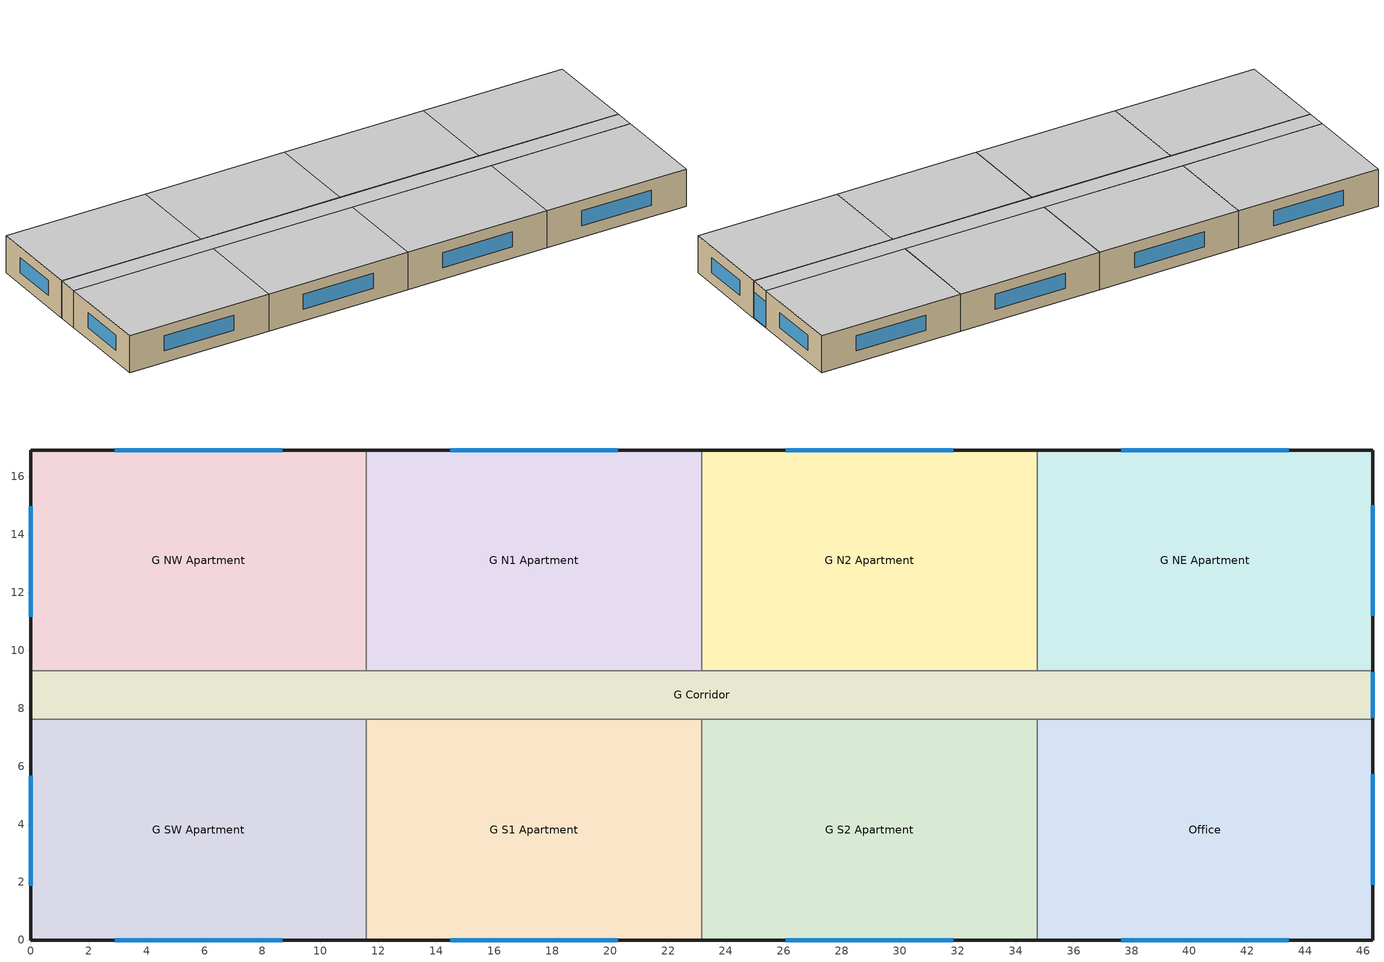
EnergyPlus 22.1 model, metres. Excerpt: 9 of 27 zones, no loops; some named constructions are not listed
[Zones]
G SW Apartment
 floor ground (gGFloorSWA_Ffactor): 0,7.62 11.58,7.62 11.58,0 0,0 z0
 wall outside (res_ext_wall_grd): 0,7.62 0,0 11.58,0 z0:3.05
 wall to G Corridor (int_wall): 11.58,7.62 0,7.62 z0:3.05
 wall to G S1 Apartment (int_wall): 11.58,0 11.58,7.62 z0:3.05
 window (ResWindow_U_0.382_SHGC_0.353): 2.9,0 8.69,0 / 0,5.68 0,1.87 z0.95:2.17
 ceiling adiabatic (int_slab_ceiling): 11.58,0 11.58,7.62 0,7.62 0,0 z3.05
G S1 Apartment
 floor ground (gGFloorS1A_Ffactor): 11.58,7.62 23.16,7.62 23.16,0 11.58,0 z0
 wall outside (res_ext_wall_grd): 11.58,0 23.16,0 z0:3.05
 wall to G Corridor (int_wall): 23.16,7.62 11.58,7.62 z0:3.05
 wall to G S2 Apartment (int_wall): 23.16,0 23.16,7.62 z0:3.05
 window (ResWindow_U_0.382_SHGC_0.353): 14.48,0 20.27,0 z0.95:2.17
 ceiling adiabatic (int_slab_ceiling): 23.16,0 23.16,7.62 11.58,7.62 11.58,0 z3.05
G S2 Apartment
 floor ground (gGFloorS2A_Ffactor): 23.16,7.62 34.75,7.62 34.75,0 23.16,0 z0
 wall outside (res_ext_wall_grd): 23.16,0 34.75,0 z0:3.05
 wall to G Corridor (int_wall): 34.75,7.62 23.16,7.62 z0:3.05
 wall to Office (int_wall): 34.75,0 34.75,7.62 z0:3.05
 window (ResWindow_U_0.382_SHGC_0.353): 26.06,0 31.85,0 z0.95:2.17
 ceiling adiabatic (int_slab_ceiling): 34.75,0 34.75,7.62 23.16,7.62 23.16,0 z3.05
Office
 floor ground (gGFloorSEA_Ffactor): 34.75,7.62 46.33,7.62 46.33,0 34.75,0 z0
 wall outside (nonres_ext_wall_grd): 34.75,0 46.33,0 46.33,7.62 z0:3.05
 wall to G Corridor (int_wall): 46.33,7.62 34.75,7.62 z0:3.05
 window (NonresWindow_U_0.382_SHGC_0.353): 37.64,0 43.43,0 / 46.33,1.9 46.33,5.71 z0.95:2.17
 ceiling adiabatic (int_slab_ceiling): 46.33,0 46.33,7.62 34.75,7.62 34.75,0 z3.05
G NW Apartment
 floor ground (gGFloorNWA_Ffactor): 0,16.92 11.58,16.92 11.58,9.3 0,9.3 z0
 wall outside (res_ext_wall_grd): 11.58,16.92 0,16.92 0,9.3 z0:3.05
 wall to G Corridor (int_wall): 0,9.3 11.58,9.3 z0:3.05
 wall to G N1 Apartment (int_wall): 11.58,9.3 11.58,16.92 z0:3.05
 window (ResWindow_U_0.382_SHGC_0.353): 0,14.97 0,11.16 / 8.69,16.92 2.89,16.92 z0.95:2.17
 ceiling adiabatic (int_slab_ceiling): 11.58,9.3 11.58,16.92 0,16.92 0,9.3 z3.05
G N1 Apartment
 floor ground (gGFloorN1A_Ffactor): 11.58,16.92 23.16,16.92 23.16,9.3 11.58,9.3 z0
 wall outside (res_ext_wall_grd): 23.16,16.92 11.58,16.92 z0:3.05
 wall to G Corridor (int_wall): 11.58,9.3 23.16,9.3 z0:3.05
 wall to G N2 Apartment (int_wall): 23.16,9.3 23.16,16.92 z0:3.05
 window (ResWindow_U_0.382_SHGC_0.353): 20.27,16.92 14.48,16.92 z0.95:2.17
 ceiling adiabatic (int_slab_ceiling): 23.16,9.3 23.16,16.92 11.58,16.92 11.58,9.3 z3.05
G N2 Apartment
 floor ground (gGFloorN2A_Ffactor): 23.16,16.92 34.75,16.92 34.75,9.3 23.16,9.3 z0
 wall outside (res_ext_wall_grd): 34.75,16.92 23.16,16.92 z0:3.05
 wall to G Corridor (int_wall): 23.16,9.3 34.75,9.3 z0:3.05
 wall to G NE Apartment (int_wall): 34.75,9.3 34.75,16.92 z0:3.05
 window (ResWindow_U_0.382_SHGC_0.353): 31.85,16.92 26.06,16.92 z0.95:2.17
 ceiling adiabatic (int_slab_ceiling): 34.75,9.3 34.75,16.92 23.16,16.92 23.16,9.3 z3.05
G NE Apartment
 floor ground (gGFloorNEA_Ffactor): 34.75,16.92 46.33,16.92 46.33,9.3 34.75,9.3 z0
 wall outside (res_ext_wall_grd): 46.33,9.3 46.33,16.92 34.75,16.92 z0:3.05
 wall to G Corridor (int_wall): 34.75,9.3 46.33,9.3 z0:3.05
 window (ResWindow_U_0.382_SHGC_0.353): 46.33,11.2 46.33,15.01 / 43.43,16.92 37.64,16.92 z0.95:2.17
 ceiling adiabatic (int_slab_ceiling): 46.33,9.3 46.33,16.92 34.75,16.92 34.75,9.3 z3.05
G Corridor
 floor ground (gFloorC_Ffactor): 0,9.3 46.33,9.3 46.33,7.62 0,7.62 z0
 wall outside (nonres_ext_wall_grd): 0,9.3 0,7.62 / 46.33,7.62 46.33,9.3 z0:3.05
 window (NonresWindow_U_0.382_SHGC_0.353): 46.33,7.67 46.33,9.25 z0.03:2.13
 ceiling adiabatic (int_slab_ceiling): 46.33,7.62 46.33,9.3 0,9.3 0,7.62 z3.05
[Schedule:Compact]
EQP_OFF_SCH: Through: 12/31, For: SummerDesignDay, Until: 24:00, 1, For: WinterDesignDay, Until: 24:00, 0, For: Weekdays, Until: 7:00, 0.218625, Until: 8:00, 0.33125, Until: 12:00, 0.92575, Until: 13:00, 0.870205, Until: 17:00, 0.92575, Until: 18:00, 0.33125, Until: 24:00, 0.218625, For AllOtherDays, Until: 24:00, 0.218625
INF_APT_SCH; INF_OFF_SCH; INF_COR_SCH; Exterior_Lgt_ALWAYS_ON: Through: 12/31, For: AllDays, Until: 24:00, 1
INFIL_Door_Opening_SCH: Through: 12/31, For: AllDays, Until: 06:00, 0, Until: 07:00, 0.131, Until: 08:00, 1, Until: 17:00, 0.131, Until: 18:00, 1, Until: 22:00, 0.131, Until: 24:00, 0
HTGSETP_APT_SCH: THROUGH: 12/31, FOR:AllDays, UNTIL: 24:00, 21.1
CLGSETP_APT_SCH: THROUGH: 12/31, For: SummerDesignDay, Until: 9:00, 24, Until: 18:00, 27.1, Until: 24:00, 24, FOR:AllOtherDays, UNTIL: 24:00, 24
APT_DHW_SCH: THROUGH: 12/31, FOR: AllDays, UNTIL: 1:00, 0.08, UNTIL: 2:00, 0.04, UNTIL: 3:00, 0.01, UNTIL: 4:00, 0.01, UNTIL: 5:00, 0.04, UNTIL: 6:00, 0.27, UNTIL: 7:00, 0.94, UNTIL: 8:00, 1, UNTIL: 9:00, 0.96, UNTIL: 10:00, 0.84, UNTIL: 11:00, 0.76, UNTIL: 12:00, 0.61, UNTIL: 13:00, 0.53, UNTIL: 14:00, 0.47, UNTIL: 15:00, 0.41, UNTIL: 16:00, 0.47, UNTIL: 17:00, 0.55, UNTIL: 18:00, 0.73, UNTIL: 19:00, 0.86, UNTIL: 20:00, 0.82, UNTIL: 21:00, 0.75, UNTIL: 22:00, 0.61, UNTIL: 23:00, 0.53, UNTIL: 24:00, 0.29
Hot Water Setpoint Temp Schedule: THROUGH: 12/31, FOR: AllDays, UNTIL: 24:00, 60
ELEV_LIGHT_FAN_SCH_ADD_DF: Through: 12/31, For: WinterDesignDay, Until: 24:00, 0.05, For: SummerDesignDay, Until: 24:00, 0.5, For: Allotherdays, Until: 04:00, 0.05, Until: 05:00, 0.1, Until: 06:00, 0.2, Until: 07:00, 0.4, Until: 09:00, 0.5, Until: 10:00, 0.35, Until: 16:00, 0.15, Until: 17:00, 0.35, Until: 19:00, 0.5, Until: 21:00, 0.4, Until: 22:00, 0.3, Until: 23:00, 0.2, Until: 24:00, 0.1
Sliding_Doors_Ventilation_Availability_SCH: Through: 12/31, For: WinterDesignDay SummerDesignDay, Until: 24:00, 0, For: Allotherdays, Until: 6:00, 0, Until: 22:00, 1, Until: 24:00, 0
[SCHEDULE:COMPACT]
BLDG_ELEVATORS: Through: 12/31, For: WinterDesignDay, Until: 24:00, 0.12, For: SummerDesignDay, Until: 24:00, 0.5, For: Allotherdays, Until: 04:00, 0.12, Until: 05:00, 0.12, Until: 06:00, 0.2, Until: 07:00, 0.4, Until: 09:00, 0.5, Until: 10:00, 0.35, Until: 16:00, 0.15, Until: 17:00, 0.35, Until: 19:00, 0.5, Until: 21:00, 0.4, Until: 22:00, 0.3, Until: 23:00, 0.2, Until: 24:00, 0.12
